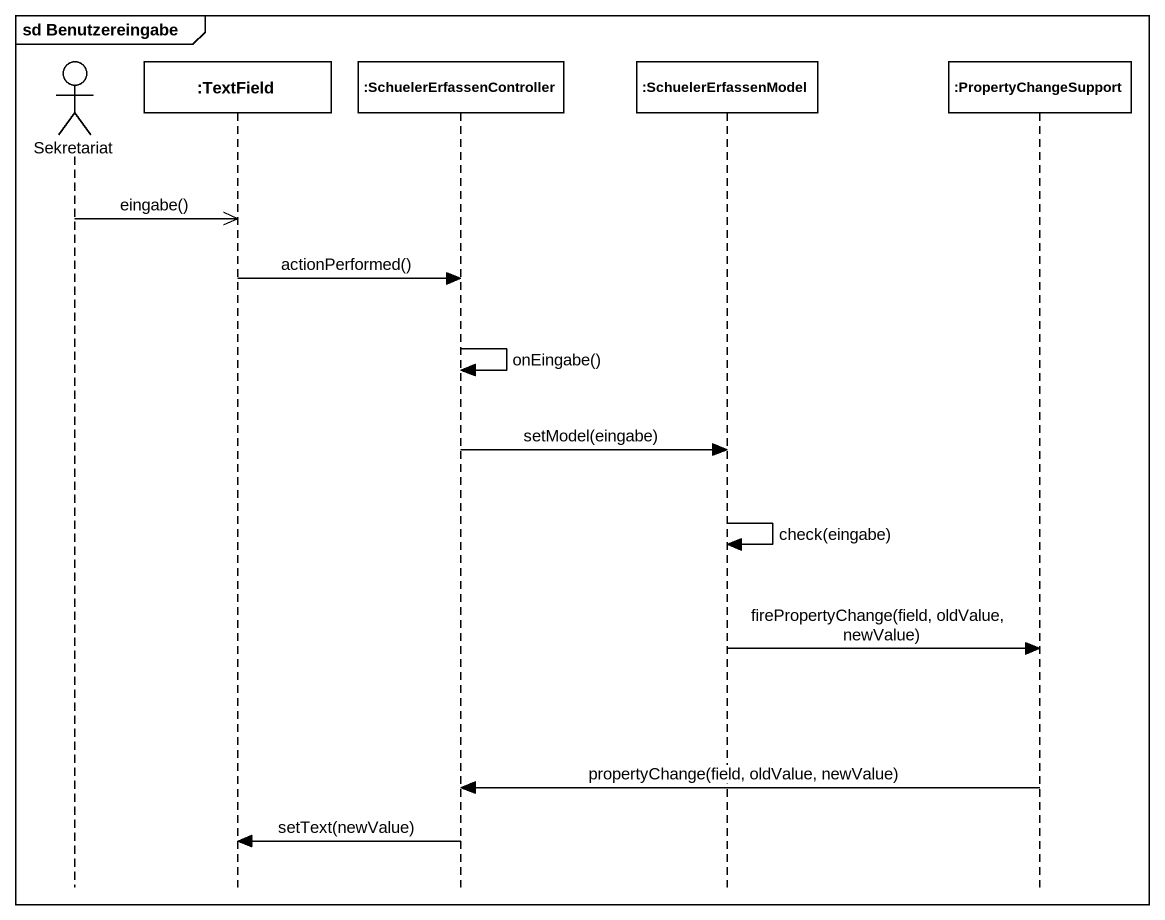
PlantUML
@startuml
mainframe sd Benutzereingabe
hide footbox
actor Sekretariat
participant ":TextField" as TextField
participant ":SchuelerErfassenController" as SchuelerErfassenController
participant ":SchuelerErfassenModel" as SchuelerErfassenModel
participant ":PropertyChangeSupport" as PropertyChangeSupport

Sekretariat ->> TextField : eingabe()
TextField -> SchuelerErfassenController : actionPerformed()
SchuelerErfassenController -> SchuelerErfassenController : onEingabe()
SchuelerErfassenController -> SchuelerErfassenModel : setModel(eingabe)
SchuelerErfassenModel -> SchuelerErfassenModel : check(eingabe)
SchuelerErfassenModel -> PropertyChangeSupport : firePropertyChange(field, oldValue, newValue)
PropertyChangeSupport -> SchuelerErfassenController : propertyChange(field, oldValue, newValue)
SchuelerErfassenController -> TextField : setText(newValue)
@enduml
